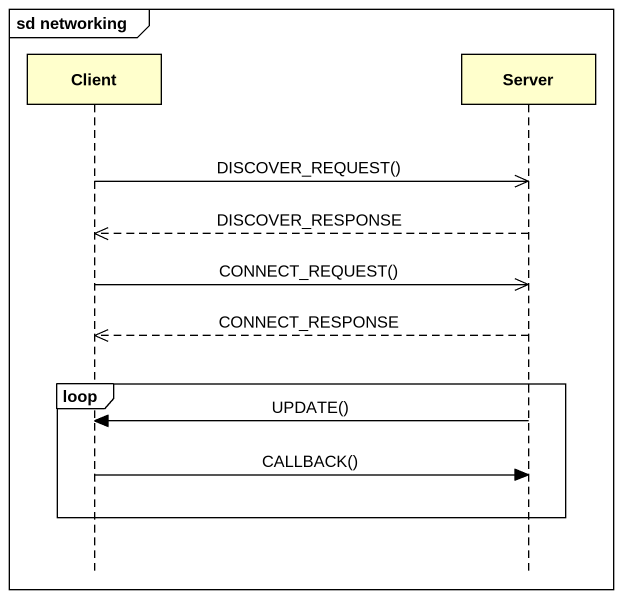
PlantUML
@startuml
mainframe sd networking
hide footbox
participant Client
participant Server

Client ->> Server : DISCOVER_REQUEST()
Server -->> Client : DISCOVER_RESPONSE
Client ->> Server : CONNECT_REQUEST()
Server -->> Client : CONNECT_RESPONSE
loop
  Server -> Client : UPDATE()
  Client -> Server : CALLBACK()
end
@enduml
